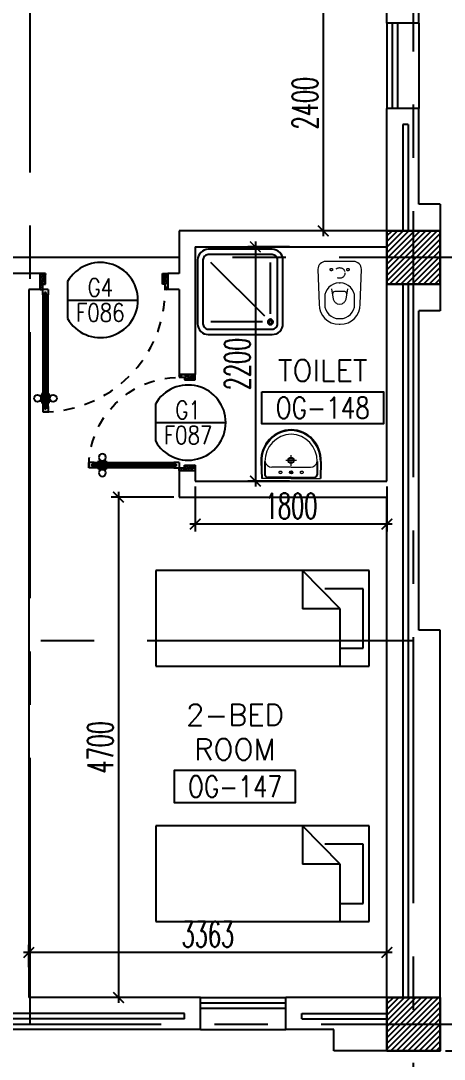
# Model space of a CAD drawing. Extents: x 276011.4 to 276105.3, y 57291.9 to 57371.4.
# Drawn here: x 276091.13 to 276095.1, y 57298.43 to 57308.19 of the extents above; entities that cross this region are included whole.
import ezdxf
from ezdxf.enums import TextEntityAlignment as Align

# ---------------------------------------------------------------- set-up
doc = ezdxf.new("R2010")
doc.units = 0
doc.header["$MEASUREMENT"] = 0
doc.header["$PDMODE"] = 34
for name, pattern in [('CENTERX2', [4, 2.5, -0.5, 0.5, -0.5]), ('DASHED', [0.75, 0.5, -0.25]), ('HIDDEN', [0.375, 0.25, -0.125]), ('HIDDEN2', [0.1875, 0.125, -0.0625])]:
    doc.linetypes.add(name, pattern=pattern)
doc.layers.get('0').update_dxf_attribs({"linetype": 'CONTINUOUS'})
doc.layers.get('DEFPOINTS').update_dxf_attribs({"linetype": 'CONTINUOUS'})
for name, color, linetype in [('AX-DIM', 4, 'CONTINUOUS'), ('AXES', 11, 'CENTERX2'), ('COL', 5, 'CONTINUOUS'), ('DIM', 4, 'CONTINUOUS'), ('DOOR', 7, 'CONTINUOUS'), ('DOOR-CR', 2, 'CONTINUOUS'), ('DOOR-NO', 3, 'CONTINUOUS'), ('FIX', 3, 'CONTINUOUS'), ('FUR', 4, 'CONTINUOUS'), ('HAT', 8, 'CONTINUOUS'), ('INSUL', 4, 'CONTINUOUS'), ('RM-BOX', 4, 'CONTINUOUS'), ('RM-NAME', 2, 'CONTINUOUS'), ('RM-NO', 2, 'CONTINUOUS'), ('WALL', 2, 'CONTINUOUS'), ('WIN', 3, 'CONTINUOUS')]:
    doc.layers.add(name, color=color, linetype=linetype)
doc.styles.add('ROMANS', font='ROMANS.shx', dxfattribs={"width": 0.6})
doc.dimstyles.new('STANDARD in', dxfattribs={"dimtxt": 0.24, "dimasz": 0.1, "dimexe": 0.07, "dimexo": 0.05, "dimgap": 0.05, "dimtad": 1, "dimdec": 0, "dimlfac": 1000, "dimzin": 0, "dimdsep": 46, "dimtxsty": 'ROMANS', "dimblk": 'ARCHTICK', "dimcen": 0.05, "dimdle": 0.05, "dimclrd": 4, "dimclre": 4, "dimclrt": 2, "dimadec": 0, "dimazin": 0, "dimtfac": 1, "dimtdec": 0, "dimtmove": 2, "dimatfit": 3, "dimfxl": 0, "dimtolj": 1, "dimtzin": 0, "dimarcsym": 0})

# ---------------------------------------------------------------- blocks, each defined once
blk = doc.blocks.new('_ARCHTICK')
at = {"color": 0, "linetype": 'ByBlock', "const_width": 0.15}
blk.add_lwpolyline([(-0.5, -0.5), (0.5, 0.5)], dxfattribs=at)
blk = doc.blocks.new('*D594')
at = {"layer": 'AX-DIM', "color": 4, "lineweight": -2, "ltscale": 0.3}
for p, q in [((276103.9155, 57298.5629), (276103.9155, 57293.2379)), ((276103.2655, 57298.5129), (276103.9855, 57298.5129)), ((276061.3205, 57293.2879), (276103.9855, 57293.2879))]:
    blk.add_line(p, q, dxfattribs=at)
at = {"layer": 'DEFPOINTS', "color": 0, "ltscale": 0.3}
for p in [(276103.2155, 57298.5129), (276061.2705, 57293.2879), (276103.9155, 57293.2879)]:
    blk.add_point(p, dxfattribs=at)
at = {"layer": 'AX-DIM', "color": 4, "lineweight": -2, "ltscale": 0.3, "xscale": 0.1, "yscale": 0.1, "zscale": 0.1}
for p, rotation in [((276103.9155, 57298.5129), 90), ((276103.9155, 57293.2879), 270)]:
    blk.add_blockref('_ARCHTICK', p, dxfattribs=dict(at, rotation=rotation))
at = {"layer": 'AX-DIM', "color": 2, "ltscale": 0.3, "insert": (276103.7455, 57295.9004), "char_height": 0.24, "attachment_point": 5, "rotation": 90, "style": 'ROMANS'}
blk.add_mtext('\\A1;5225', dxfattribs=at)
blk = doc.blocks.new('*D593')
at = {"layer": 'AX-DIM', "color": 4, "lineweight": -2, "ltscale": 0.3}
for p, q in [((276103.9155, 57357.8829), (276103.9155, 57298.4629)), ((276095.1155, 57357.8329), (276103.9855, 57357.8329)), ((276095.1155, 57298.5129), (276103.9855, 57298.5129))]:
    blk.add_line(p, q, dxfattribs=at)
at = {"layer": 'DEFPOINTS', "color": 0, "ltscale": 0.3}
for p in [(276095.0655, 57357.8329), (276095.0655, 57298.5129), (276103.9155, 57298.5129)]:
    blk.add_point(p, dxfattribs=at)
at = {"layer": 'AX-DIM', "color": 4, "lineweight": -2, "ltscale": 0.3, "xscale": 0.1, "yscale": 0.1, "zscale": 0.1}
for p, rotation in [((276103.9155, 57357.8329), 90), ((276103.9155, 57298.5129), 270)]:
    blk.add_blockref('_ARCHTICK', p, dxfattribs=dict(at, rotation=rotation))
at = {"layer": 'AX-DIM', "color": 2, "ltscale": 0.3, "insert": (276103.7455, 57328.1729), "char_height": 0.24, "attachment_point": 5, "rotation": 90, "style": 'ROMANS'}
blk.add_mtext('\\A1;59320', dxfattribs=at)
blk = doc.blocks.new('*X64')
at = {"color": 0}
for p, q in [((253128.6, 118265.6), (253612.7, 118749.7)), ((253128.6, 118318.6), (253559.6, 118749.7)), ((253128.6, 118371.7), (253506.6, 118749.7)), ((253128.6, 118424.7), (253453.6, 118749.7)), ((253128.6, 118477.7), (253400.5, 118749.7)), ((253128.6, 118530.8), (253347.5, 118749.7)), ((253128.6, 118583.8), (253294.5, 118749.7)), ((253128.6, 118636.8), (253241.4, 118749.7)), ((253128.6, 118689.9), (253188.4, 118749.7)), ((253128.6, 118742.9), (253135.4, 118749.7)), ((253165.7, 118249.7), (253628.6, 118712.6)), ((253218.7, 118249.7), (253628.6, 118659.5)), ((253271.8, 118249.7), (253628.6, 118606.5)), ((253324.8, 118249.7), (253628.6, 118553.5)), ((253377.8, 118249.7), (253628.6, 118500.4)), ((253430.9, 118249.7), (253628.6, 118447.4)), ((253483.9, 118249.7), (253628.6, 118394.4)), ((253536.9, 118249.7), (253628.6, 118341.4)), ((253590, 118249.7), (253628.6, 118288.3))]:
    blk.add_line(p, q, dxfattribs=at)
blk = doc.blocks.new('COL50')
at = {"layer": 'COL'}
blk.add_lwpolyline([(-250, 250), (-250, -250), (250, -250), (250, 250)], close=True, dxfattribs=at)
blk = doc.blocks.new('*X63')
at = {"color": 0}
for p, q in [((253128.6, 125478.1), (253600.2, 125949.7)), ((253128.6, 125531.1), (253547.2, 125949.7)), ((253128.6, 125584.2), (253494.1, 125949.7)), ((253128.6, 125637.2), (253441.1, 125949.7)), ((253128.6, 125690.2), (253388.1, 125949.7)), ((253128.6, 125743.3), (253335, 125949.7)), ((253128.6, 125796.3), (253282, 125949.7)), ((253128.6, 125849.3), (253229, 125949.7)), ((253128.6, 125902.4), (253175.9, 125949.7)), ((253153.2, 125449.7), (253628.6, 125925.1)), ((253206.3, 125449.7), (253628.6, 125872)), ((253259.3, 125449.7), (253628.6, 125819)), ((253312.3, 125449.7), (253628.6, 125766)), ((253365.4, 125449.7), (253628.6, 125712.9)), ((253418.4, 125449.7), (253628.6, 125659.9)), ((253471.4, 125449.7), (253628.6, 125606.9)), ((253524.4, 125449.7), (253628.6, 125553.8)), ((253577.5, 125449.7), (253628.6, 125500.8))]:
    blk.add_line(p, q, dxfattribs=at)
blk = doc.blocks.new('DOOR90')
at = {"layer": 'DOOR', "color": 0, "linetype": 'ByBlock'}
for p, q in [((-150, 0), (-150, -25)), ((-150, 0), (0, 0)), ((0, -50), (0, 0)), ((-1000, -25), (-1000, -75)), ((-1000, -75), (-1000, -25)), ((-950, -25), (-1000, -25)), ((-950, -75), (-1000, -75)), ((-970, -42), (-970, -58)), ((-950, -42), (-970, -42)), ((-950, -58), (-970, -58)), ((-950, -25), (-950, -42)), ((-950, -58), (-950, -75)), ((-917.6, -25), (-917.6, -17.8)), ((-827.6, -17.8), (-917.6, -17.8)), ((-917.6, -75), (-917.6, -82.2)), ((-827.6, -82.2), (-917.6, -82.2)), ((-905, -17.8), (-905, -8.8)), ((-905, -8.8), (-840.2, -8.8)), ((-905, -17.8), (-840.2, -17.8)), ((-905, -82.2), (-905, -91.2)), ((-905, -82.2), (-840.2, -82.2)), ((-905, -91.2), (-840.2, -91.2)), ((-840.2, -17.8), (-840.2, -8.8)), ((-840.2, -82.2), (-840.2, -91.2)), ((-827.6, -25), (-827.6, -17.8)), ((-827.6, -75), (-827.6, -82.2)), ((-200, -42), (-200, -25)), ((-200, -25), (-150, -25)), ((-180, -42), (-200, -42)), ((-200, -75), (-200, -58)), ((-200, -58), (-180, -58)), ((-150, -75), (-200, -75)), ((-180, -58), (-180, -42)), ((-150, -75), (-150, -25)), ((-150, -25), (-100, -25)), ((-100, -25), (-100, -50)), ((-100, -50), (0, -50)), ((-150, -900), (-150, -875)), ((-150, -875), (-100, -875)), ((-100, -850), (0, -850)), ((-100, -875), (-100, -850)), ((0, -850), (0, -900)), ((0, -900), (-150, -900)), ((-150, -900), (0, -900))]:
    blk.add_line(p, q, dxfattribs=at)
at = {"layer": 'DOOR', "color": 9, "linetype": 'ByBlock'}
for p, q in [((0, -50), (-113.7, 0)), ((0, -50), (-40.1, 0)), ((0, -50), (-100, -36.6)), ((0, -850), (-113.7, -900)), ((0, -850), (-100, -863.4)), ((0, -850), (-40.1, -900))]:
    blk.add_line(p, q, dxfattribs=at)
at = {"layer": 'DOOR', "linetype": 'ByBlock'}
for p, q in [((-200, -25), (-950, -25)), ((-200, -42), (-950, -42)), ((-200, -58), (-950, -58)), ((-950, -75), (-200, -75))]:
    blk.add_line(p, q, dxfattribs=at)
at = {"layer": 'DOOR', "color": 0, "linetype": 'ByBlock'}
for centre in [(-872.6, 23.5), (-872.6, -123.5)]:
    blk.add_circle(centre, 32.4, dxfattribs=at)
at = {"layer": 'DOOR', "color": 9, "linetype": 'ByBlock'}
for centre, radius, start, end in [((0, -50), 154.4, 161.10529, 166.28577), ((0, -50), 134.4, 158.15985, 169.28002), ((0, -50), 94.4, 148.01819, 180), ((0, -50), 74.4, 137.77643, 180), ((0, -50), 114.4, 154.08384, 167.37743), ((0, -50), 54.4, 113.20738, 180), ((0, -50), 34.4, 90, 180), ((0, -50), 14.4, 90, 180), ((0, -850), 134.4, 190.71998, 201.84015), ((0, -850), 94.4, 180, 211.98181), ((0, -850), 74.4, 180, 222.22357), ((0, -850), 54.4, 180, 246.79262), ((0, -850), 34.4, 180, 270), ((0, -850), 14.4, 180, 270), ((0, -850), 154.4, 193.71423, 198.89471)]:
    blk.add_arc(centre, radius, start, end, dxfattribs=at)
at = {"layer": 'DOOR', "linetype": 'HIDDEN', "ltscale": 0.5}
blk.add_arc((-150, -25), 850, 180, 270, dxfattribs=at)
blk = doc.blocks.new('DD1')
at = {"layer": 'DOOR-CR'}
blk.add_line((-307.6, 0), (352.8, 0), dxfattribs=at)
blk.add_lwpolyline([(-307.6, -172.9, 3.820224), (-307.6, 172.9)], format="xyb", close=True, dxfattribs=at)
at = {"layer": 'DOOR-NO', "color": 255, "style": 'ROMANS', "width": 0.8}
for tag, p in [('G', (0, 183.5)), ('000', (0, -141.4))]:
    blk.add_attdef(tag, text='', height=204, dxfattribs=at).set_placement(p, align=Align.MIDDLE)
blk = doc.blocks.new('RM1')
at = {"layer": 'RM-BOX'}
blk.add_lwpolyline([(569.9, -200), (-569.9, -200), (-569.9, -500), (569.9, -500)], close=True, dxfattribs=at)
at = {"layer": 'RM-NAME', "style": 'ROMANS'}
for tag, p in [('ROOMNAME1', (0, 323.8)), ('ROOMNAME2', (0, 0))]:
    blk.add_attdef(tag, text='', height=200, dxfattribs=at).set_placement(p, align=Align.MIDDLE)
at = {"layer": 'RM-NO', "style": 'ROMANS', "width": 0.8}
blk.add_attdef('ROOMNO', text='', height=200, dxfattribs=at).set_placement((0, -350), align=Align.MIDDLE)
blk = doc.blocks.new('DOOR100')
at = {"layer": 'DOOR', "color": 0, "linetype": 'ByBlock'}
for p, q in [((-25, 1300), (-75, 1300)), ((-75, 1300), (-25, 1300)), ((-75, 1250), (-75, 1300)), ((-42, 1270), (-58, 1270)), ((-58, 1250), (-58, 1270)), ((-42, 1250), (-42, 1270)), ((-25, 1250), (-25, 1300)), ((-82.2, 1205), (-91.2, 1205)), ((-91.2, 1205), (-91.2, 1140.2)), ((-75, 1217.6), (-82.2, 1217.6)), ((-82.2, 1127.6), (-82.2, 1217.6)), ((-82.2, 1205), (-82.2, 1140.2)), ((-58, 1250), (-75, 1250)), ((-25, 1250), (-42, 1250)), ((-25, 1217.6), (-17.8, 1217.6)), ((-17.8, 1127.6), (-17.8, 1217.6)), ((-17.8, 1205), (-8.8, 1205)), ((-17.8, 1205), (-17.8, 1140.2)), ((-8.8, 1205), (-8.8, 1140.2)), ((-82.2, 1140.2), (-91.2, 1140.2)), ((-75, 1127.6), (-82.2, 1127.6)), ((-25, 1127.6), (-17.8, 1127.6)), ((-17.8, 1140.2), (-8.8, 1140.2)), ((-75, 200), (-58, 200)), ((-75, 150), (-75, 200)), ((-58, 200), (-58, 180)), ((-42, 200), (-25, 200)), ((-42, 180), (-42, 200)), ((-25, 200), (-25, 150)), ((-1200, 0), (-1200, 150)), ((-1200, 150), (-1175, 150)), ((-1200, 150), (-1200, 0)), ((-1175, 150), (-1175, 100)), ((-1175, 100), (-1150, 100)), ((-1150, 100), (-1150, 0)), ((-75, 150), (-25, 150)), ((-58, 180), (-42, 180)), ((-50, 100), (-50, 0)), ((-25, 100), (-50, 100)), ((0, 150), (-25, 150)), ((-25, 150), (-25, 100)), ((0, 150), (0, 0)), ((-1150, 0), (-1200, 0)), ((-50, 0), (0, 0))]:
    blk.add_line(p, q, dxfattribs=at)
at = {"layer": 'DOOR', "linetype": 'ByBlock'}
for p, q in [((-75, 1250), (-75, 200)), ((-58, 200), (-58, 1250)), ((-42, 200), (-42, 1250)), ((-25, 200), (-25, 1250)), ((0, 0), (0, 150))]:
    blk.add_line(p, q, dxfattribs=at)
at = {"layer": 'DOOR', "color": 9, "linetype": 'ByBlock'}
for p, q in [((-1150, 0), (-1200, 113.7)), ((-1150, 0), (-1163.4, 100)), ((-50, 0), (0, 113.7)), ((-50, 0), (-36.6, 100)), ((-1150, 0), (-1200, 40.1)), ((-50, 0), (0, 40.1))]:
    blk.add_line(p, q, dxfattribs=at)
at = {"layer": 'DOOR', "color": 0, "linetype": 'ByBlock'}
for centre in [(-123.5, 1172.6), (23.5, 1172.6)]:
    blk.add_circle(centre, 32.4, dxfattribs=at)
at = {"layer": 'DOOR', "linetype": 'HIDDEN', "ltscale": 0.5}
blk.add_arc((-25, 150), 1150, 89.99998, 180.00006, dxfattribs=at)
at = {"layer": 'DOOR', "color": 9, "linetype": 'ByBlock'}
for centre, radius, start, end in [((-1150, 0), 154.4, 103.71423, 108.89471), ((-1150, 0), 134.4, 100.71998, 111.84015), ((-50, 0), 134.4, 68.15985, 79.28002), ((-50, 0), 114.4, 64.08384, 77.37743), ((-50, 0), 154.4, 71.10529, 76.28577), ((-1150, 0), 94.4, 90, 121.98181), ((-1150, 0), 74.4, 90, 132.22357), ((-1150, 0), 54.4, 90, 156.79262), ((-1150, 0), 34.4, 90, 180), ((-1150, 0), 14.4, 90, 180), ((-50, 0), 94.4, 58.01819, 90), ((-50, 0), 74.4, 47.77643, 90), ((-50, 0), 54.4, 23.20738, 90), ((-50, 0), 34.4, 0, 90), ((-50, 0), 14.4, 0, 90)]:
    blk.add_arc(centre, radius, start, end, dxfattribs=at)
blk = doc.blocks.new('*D207')
at = {"layer": 'DEFPOINTS', "color": 0, "linetype": 'ByBlock', "ltscale": 0.3}
for p in [(276094.5655, 57308.6129), (276093.9666, 57306.2129), (276094.4951, 57306.2129)]:
    blk.add_point(p, dxfattribs=at)
at = {"layer": 'DIM', "color": 4, "linetype": 'ByBlock', "lineweight": -2, "ltscale": 0.3}
for p, q in [((276094.5155, 57308.6129), (276093.8966, 57308.6129)), ((276093.9666, 57308.6629), (276093.9666, 57306.1629)), ((276094.4451, 57306.2129), (276093.8966, 57306.2129))]:
    blk.add_line(p, q, dxfattribs=at)
at = {"layer": 'DIM', "color": 4, "linetype": 'ByBlock', "lineweight": -2, "ltscale": 0.3, "xscale": 0.1, "yscale": 0.1, "zscale": 0.1}
for p, rotation in [((276093.9666, 57308.6129), 90), ((276093.9666, 57306.2129), 270)]:
    blk.add_blockref('_ARCHTICK', p, dxfattribs=dict(at, rotation=rotation))
at = {"layer": 'DIM', "color": 2, "linetype": 'ByBlock', "ltscale": 0.3, "insert": (276093.7966, 57307.4129), "char_height": 0.24, "attachment_point": 5, "rotation": 90, "style": 'ROMANS'}
blk.add_mtext('\\A1;2400', dxfattribs=at)
blk = doc.blocks.new('*D206')
at = {"layer": 'DEFPOINTS', "color": 0, "linetype": 'ByBlock', "ltscale": 0.3}
for p in [(276093.701, 57306.0629), (276093.3301, 57303.8629), (276093.701, 57303.8629)]:
    blk.add_point(p, dxfattribs=at)
at = {"layer": 'DIM', "color": 4, "linetype": 'ByBlock', "lineweight": -2, "ltscale": 0.3}
for p, q in [((276093.3301, 57306.1129), (276093.3301, 57303.8129)), ((276093.651, 57306.0629), (276093.2601, 57306.0629)), ((276093.651, 57303.8629), (276093.2601, 57303.8629))]:
    blk.add_line(p, q, dxfattribs=at)
at = {"layer": 'DIM', "color": 4, "linetype": 'ByBlock', "lineweight": -2, "ltscale": 0.3, "xscale": 0.1, "yscale": 0.1, "zscale": 0.1}
for p, rotation in [((276093.3301, 57306.0629), 90), ((276093.3301, 57303.8629), 270)]:
    blk.add_blockref('_ARCHTICK', p, dxfattribs=dict(at, rotation=rotation))
at = {"layer": 'DIM', "color": 2, "linetype": 'ByBlock', "ltscale": 0.3, "insert": (276093.1601, 57304.9629), "char_height": 0.24, "attachment_point": 5, "rotation": 90, "style": 'ROMANS'}
blk.add_mtext('\\A1;2200', dxfattribs=at)
blk = doc.blocks.new('*D204')
at = {"layer": 'DEFPOINTS', "color": 0, "linetype": 'ByBlock', "ltscale": 0.3}
for p in [(276092.7655, 57303.8629), (276094.5655, 57303.8629), (276092.7655, 57303.4589)]:
    blk.add_point(p, dxfattribs=at)
at = {"layer": 'DIM', "color": 4, "linetype": 'ByBlock', "lineweight": -2, "ltscale": 0.3}
for p, q in [((276092.7655, 57303.8129), (276092.7655, 57303.3889)), ((276094.5655, 57303.8129), (276094.5655, 57303.3889)), ((276094.6155, 57303.4589), (276092.7155, 57303.4589))]:
    blk.add_line(p, q, dxfattribs=at)
at = {"layer": 'DIM', "color": 4, "linetype": 'ByBlock', "lineweight": -2, "ltscale": 0.3, "xscale": 0.1, "yscale": 0.1, "zscale": 0.1, "rotation": 180}
blk.add_blockref('_ARCHTICK', (276092.7655, 57303.4589), dxfattribs=at)
at = {"layer": 'DIM', "color": 4, "linetype": 'ByBlock', "lineweight": -2, "ltscale": 0.3, "xscale": 0.1, "yscale": 0.1, "zscale": 0.1}
blk.add_blockref('_ARCHTICK', (276094.5655, 57303.4589), dxfattribs=at)
at = {"layer": 'DIM', "color": 2, "linetype": 'ByBlock', "ltscale": 0.3, "insert": (276093.6655, 57303.6289), "char_height": 0.24, "attachment_point": 5, "style": 'ROMANS'}
blk.add_mtext('\\A1;1800', dxfattribs=at)
blk = doc.blocks.new('*D203')
at = {"layer": 'DEFPOINTS', "color": 0, "linetype": 'ByBlock', "ltscale": 0.3}
for p in [(276092.6155, 57303.7129), (276092.0451, 57299.0129), (276092.6155, 57299.0129)]:
    blk.add_point(p, dxfattribs=at)
at = {"layer": 'DIM', "color": 4, "linetype": 'ByBlock', "lineweight": -2, "ltscale": 0.3}
for p, q in [((276092.0451, 57303.7629), (276092.0451, 57298.9629)), ((276092.5655, 57303.7129), (276091.9751, 57303.7129)), ((276092.5655, 57299.0129), (276091.9751, 57299.0129))]:
    blk.add_line(p, q, dxfattribs=at)
at = {"layer": 'DIM', "color": 4, "linetype": 'ByBlock', "lineweight": -2, "ltscale": 0.3, "xscale": 0.1, "yscale": 0.1, "zscale": 0.1}
for p, rotation in [((276092.0451, 57303.7129), 90), ((276092.0451, 57299.0129), 270)]:
    blk.add_blockref('_ARCHTICK', p, dxfattribs=dict(at, rotation=rotation))
at = {"layer": 'DIM', "color": 2, "linetype": 'ByBlock', "ltscale": 0.3, "insert": (276091.8751, 57301.3629), "char_height": 0.24, "attachment_point": 5, "rotation": 90, "style": 'ROMANS'}
blk.add_mtext('\\A1;4700', dxfattribs=at)
blk = doc.blocks.new('*D202')
at = {"layer": 'DEFPOINTS', "color": 0, "linetype": 'ByBlock', "ltscale": 0.3}
for p in [(276091.203, 57299.4366), (276091.203, 57299.2479), (276094.5655, 57299.2479)]:
    blk.add_point(p, dxfattribs=at)
at = {"layer": 'DIM', "color": 4, "linetype": 'ByBlock', "lineweight": -2, "ltscale": 0.3}
for p, q in [((276091.203, 57299.2979), (276091.203, 57299.5066)), ((276094.5655, 57299.2979), (276094.5655, 57299.5066)), ((276094.6155, 57299.4366), (276091.153, 57299.4366))]:
    blk.add_line(p, q, dxfattribs=at)
at = {"layer": 'DIM', "color": 4, "linetype": 'ByBlock', "lineweight": -2, "ltscale": 0.3, "xscale": 0.1, "yscale": 0.1, "zscale": 0.1, "rotation": 180}
blk.add_blockref('_ARCHTICK', (276091.203, 57299.4366), dxfattribs=at)
at = {"layer": 'DIM', "color": 4, "linetype": 'ByBlock', "lineweight": -2, "ltscale": 0.3, "xscale": 0.1, "yscale": 0.1, "zscale": 0.1}
blk.add_blockref('_ARCHTICK', (276094.5655, 57299.4366), dxfattribs=at)
at = {"layer": 'DIM', "color": 2, "linetype": 'ByBlock', "ltscale": 0.3, "insert": (276092.8842, 57299.6066), "char_height": 0.24, "attachment_point": 5, "style": 'ROMANS'}
blk.add_mtext('\\A1;3363', dxfattribs=at)
blk = doc.blocks.new('LAV1')
at = {"layer": 'FIX', "linetype": 'ByBlock', "ltscale": 0.3}
for p, q in [((-280, 210), (-275, 50)), ((-245, 210), (-245, 85)), ((245, 210), (245, 85)), ((280, 210), (275, 50)), ((0, 60), (-220.2, 60)), ((0, 60), (220.2, 60))]:
    blk.add_line(p, q, dxfattribs=at)
at = {"layer": 'FIX', "linetype": 'Continuous', "lineweight": 20}
for p, q in [((-275, 210), (-275, 50)), ((275, 210), (275, 50)), ((0, 155), (-181.4, 155)), ((0, 155), (181.4, 155)), ((0, 50), (-275, 50)), ((0, 50), (-252.5, 50)), ((0, 50), (252.5, 50)), ((0, 50), (275, 50))]:
    blk.add_line(p, q, dxfattribs=at)
at = {"layer": 'FIX', "linetype": 'DASHED', "lineweight": 20, "ltscale": 0.05}
for p, q in [((49.5, 220), (-50.5, 220)), ((-0.5, 170), (-0.5, 270)), ((-0.5, 170), (-0.5, 270))]:
    blk.add_line(p, q, dxfattribs=at)
at = {"layer": 'FIX', "lineweight": 20}
for p, q in [((15.6, 107.5), (-15.5, 107.5)), ((0, 92), (0, 123))]:
    blk.add_line(p, q, dxfattribs=at)
for centre, radius in [((-0.5, 220), 29.5), ((-0.5, 220), 22.5), ((0, 107.5), 15.5)]:
    blk.add_circle(centre, radius, dxfattribs=at)
at = {"layer": 'FIX', "linetype": 'HIDDEN', "lineweight": 20, "ltscale": 0.05}
for centre in [(-100, 107.5), (100, 107.5)]:
    blk.add_circle(centre, 12.4, dxfattribs=at)
at = {"layer": 'FIX', "linetype": 'ByBlock', "ltscale": 0.3}
for centre, radius, start, end in [((6.9, 220), 287, 91.37765, 182.00641), ((-6.9, 220), 287, 357.99359, 88.62235), ((-220.1, 84.9), 24.9, 179.70214, 269.94861), ((220.1, 84.9), 24.9, 270.05139, 0.29786)]:
    blk.add_arc(centre, radius, start, end, dxfattribs=at)
at = {"layer": 'FIX', "linetype": 'Continuous', "lineweight": 20}
for centre, radius, start, end in [((8.4, 216.7), 283.4, 91.6988, 181.35097), ((-8.4, 216.7), 283.4, 358.64903, 88.3012), ((7.6, 212.5), 252.7, 91.73281, 180.48842), ((-7.6, 212.5), 252.7, 359.51158, 88.26719), ((-179.2, 221.8), 66.9, 190.20056, 268.07863), ((179.2, 221.8), 66.9, 271.92137, 349.79944)]:
    blk.add_arc(centre, radius, start, end, dxfattribs=at)
blk = doc.blocks.new('SHR1')
at = {"layer": 'FIX'}
for p, q in [((-195.7, 195.7), (-700, 700)), ((-142.7, 217.7), (-142.7, 700)), ((-217.7, 142.7), (-700, 142.7))]:
    blk.add_line(p, q, dxfattribs=at)
for points in [[(-825, 125), (-825, 725, -0.414214), (-725, 825), (-125, 825, -0.414214), (-25, 725), (-25, 125, -0.414214), (-125, 25), (-725, 25, -0.414214)], [(-775, 125), (-775, 725, -0.414214), (-725, 775), (-125, 775, -0.414214), (-75, 725), (-75, 125, -0.414214), (-125, 75), (-725, 75, -0.414214)]]:
    blk.add_lwpolyline(points, format="xyb", close=True, dxfattribs=at)
for radius in [25, 15]:
    blk.add_circle((-142.7, 142.7), radius, dxfattribs=at)
blk = doc.blocks.new('WC1')
at = {"layer": 'FIX', "lineweight": 20}
for p, q in [((-210, 203.8), (-538, 193.8)), ((-475, 140.8), (-538, 140.8)), ((-727, 4.8), (-727, -4.8)), ((-674, 4.8), (-674, -4.8)), ((-533.7, 24.2), (-539.5, 0)), ((-539.5, 0), (-533.7, -24.2)), ((-394.8, 75.7), (-490.4, 60.1)), ((-339, 4.8), (-339, -4.8)), ((-490.4, -60.1), (-394.8, -75.7)), ((-538, -140.8), (-475, -140.8)), ((-538, -193.8), (-210, -203.8))]:
    blk.add_line(p, q, dxfattribs=at)
at = {"layer": 'FIX', "linetype": 'Continuous', "lineweight": 20}
blk.add_line((-420.1, -47.3), (-420.4, 44.6), dxfattribs=at)
at = {"layer": 'FIX', "lineweight": 20}
blk.add_lwpolyline([(-213.2, -203.8), (-210, -203.8, 0.414214), (-137, -130.8), (-137, 0), (-137, 130.8, 0.414214), (-210, 203.8)], format="xyb", dxfattribs=at)
at = {"layer": 'FIX', "linetype": 'HIDDEN2', "lineweight": 20, "ltscale": 0.3}
blk.add_circle((-245, 0), 49.8, dxfattribs=at)
at = {"layer": 'FIX', "linetype": 'HIDDEN', "lineweight": 20, "ltscale": 0.05}
for centre in [(-213.2, 77.5), (-213.2, -77.5)]:
    blk.add_circle(centre, 11.6, dxfattribs=at)
at = {"layer": 'FIX', "lineweight": 20}
for centre, radius, start, end in [((-538, 4.8), 189, 90, 180), ((-538, 4.8), 136, 90, 180), ((-475, 4.8), 136, 360, 90), ((-473, -6.9), 68.2, 128.92417, 152.84682), ((-464.4, -17.6), 82, 108.49595, 128.92417), ((-538, -4.8), 189, 180, 270), ((-538, -4.8), 136, 180, 270), ((-473, 6.9), 68.2, 207.15318, 231.07583), ((-464.4, 17.6), 82, 231.07583, 251.50405), ((-475, -4.8), 136, 270, 0)]:
    blk.add_arc(centre, radius, start, end, dxfattribs=at)
at = {"layer": 'FIX', "linetype": 'Continuous', "lineweight": 20}
for centre, start, end in [((-442.7, 45.5), 357.66621, 91.61215), ((-442.4, -45.6), 268.38785, 2.33379)]:
    blk.add_arc(centre, 22.3, start, end, dxfattribs=at)

msp = doc.modelspace()

# ---------------------------------------------------------------- linework, layer by layer
at = {"layer": 'AXES'}
for p, q in [((276094.8155, 57291.8986), (276094.8155, 57370.7113)), ((276091.2155, 57298.7629), (276091.2155, 57357.5329)), ((276104.6155, 57305.9629), (276052.5255, 57305.9629)), ((276094.8155, 57302.3629), (276052.5255, 57302.3629)), ((276033.9467, 57298.7629), (276104.6155, 57298.7629))]:
    msp.add_line(p, q, dxfattribs=at)
at = {"layer": 'FUR'}
for p, q in [((276094.3973, 57303.0249), (276092.3973, 57303.0249)), ((276092.3973, 57303.0249), (276092.3973, 57302.1249)), ((276093.7722, 57303.0249), (276093.7722, 57302.6638)), ((276094.1257, 57302.6638), (276093.7722, 57303.0249)), ((276094.3973, 57302.1249), (276094.3973, 57303.0249)), ((276094.3418, 57302.8527), (276093.9821, 57302.8527)), ((276094.3418, 57302.2948), (276094.3418, 57302.8527)), ((276094.1257, 57302.6638), (276093.7722, 57302.6638)), ((276094.1257, 57302.1249), (276094.1257, 57302.6638)), ((276094.1257, 57302.2948), (276094.3418, 57302.2948)), ((276092.3973, 57302.1249), (276094.3973, 57302.1249)), ((276094.3973, 57300.6261), (276092.3973, 57300.6261)), ((276092.3973, 57300.6261), (276092.3973, 57299.7261)), ((276093.7722, 57300.6261), (276093.7722, 57300.265)), ((276094.1257, 57300.265), (276093.7722, 57300.6261)), ((276094.3973, 57299.7261), (276094.3973, 57300.6261)), ((276094.3418, 57300.4539), (276093.9821, 57300.4539)), ((276094.3418, 57299.896), (276094.3418, 57300.4539)), ((276094.1257, 57300.265), (276093.7722, 57300.265)), ((276094.1257, 57299.7261), (276094.1257, 57300.265)), ((276094.1257, 57299.896), (276094.3418, 57299.896)), ((276092.3973, 57299.7261), (276094.3973, 57299.7261))]:
    msp.add_line(p, q, dxfattribs=at)
at = {"layer": 'INSUL'}
for p, q in [((276094.7155, 57307.2129), (276094.7155, 57306.2129)), ((276094.7655, 57307.2129), (276094.7155, 57307.2129)), ((276094.7655, 57307.2129), (276094.7655, 57306.2129)), ((276094.7155, 57305.7129), (276094.7155, 57299.0129)), ((276094.7655, 57305.7129), (276094.7655, 57299.0129)), ((276092.6655, 57298.8629), (276089.7655, 57298.8629)), ((276092.6655, 57298.8129), (276092.6655, 57298.8629)), ((276093.7655, 57298.8629), (276094.5655, 57298.8629)), ((276093.7655, 57298.8129), (276093.7655, 57298.8629)), ((276092.6655, 57298.8129), (276089.7655, 57298.8129)), ((276093.7655, 57298.8129), (276094.5655, 57298.8129))]:
    msp.add_line(p, q, dxfattribs=at)
at = {"layer": 'WALL'}
for p, q in [((276094.8655, 57308.1629), (276094.8655, 57310.9629)), ((276094.5655, 57308.1629), (276094.5655, 57308.6129)), ((276094.8655, 57308.1629), (276094.5655, 57308.1629)), ((276094.8655, 57307.3629), (276094.5655, 57307.3629)), ((276094.5655, 57306.2129), (276094.5655, 57307.3629)), ((276094.8655, 57306.4629), (276094.8655, 57307.3629)), ((276095.0655, 57306.4629), (276094.8655, 57306.4629)), ((276095.0655, 57306.4629), (276095.0655, 57305.4629)), ((276092.6155, 57306.2129), (276092.6155, 57305.8129)), ((276092.7655, 57306.0629), (276092.7655, 57304.8629)), ((276094.5655, 57303.8629), (276094.5655, 57305.7129)), ((276091.203, 57305.6629), (276091.203, 57299.0129)), ((276092.6155, 57305.6629), (276092.6155, 57304.8629)), ((276094.8655, 57302.4629), (276094.8655, 57305.4629)), ((276095.0655, 57305.4629), (276094.8655, 57305.4629)), ((276092.6155, 57304.8629), (276092.7655, 57304.8629)), ((276092.6155, 57303.9629), (276092.7655, 57303.9629)), ((276092.6155, 57303.9629), (276092.6155, 57303.7129)), ((276092.7655, 57303.9629), (276092.7655, 57303.8629)), ((276092.7655, 57303.8629), (276094.5655, 57303.8629)), ((276092.6155, 57303.7129), (276094.5655, 57303.7129)), ((276094.5655, 57299.0129), (276094.5655, 57303.7129)), ((276095.0655, 57302.4629), (276094.8655, 57302.4629)), ((276095.0655, 57298.5129), (276095.0655, 57302.4629)), ((276092.8155, 57299.0129), (276091.203, 57299.0129)), ((276092.8155, 57298.7129), (276092.8155, 57299.0129)), ((276094.5655, 57299.0129), (276093.6155, 57299.0129)), ((276093.6155, 57298.7129), (276093.6155, 57299.0129)), ((276092.8155, 57298.7129), (276089.6155, 57298.7129)), ((276094.0655, 57298.7129), (276093.6155, 57298.7129)), ((276094.0655, 57298.5129), (276094.0655, 57298.7129)), ((276095.0655, 57298.5129), (276094.0655, 57298.5129))]:
    msp.add_line(p, q, dxfattribs=at)
at = {"layer": 'WALL', "linetype": 'ByBlock'}
for p, q in [((276094.5655, 57306.2129), (276092.6155, 57306.2129)), ((276092.7655, 57306.0629), (276094.5655, 57306.0629)), ((276092.7655, 57306.0629), (276094.5655, 57306.0629)), ((276091.3092, 57305.8129), (276090.9467, 57305.8129)), ((276092.6155, 57305.8129), (276092.5092, 57305.8129)), ((276091.3092, 57305.6629), (276091.203, 57305.6629)), ((276092.6155, 57305.6629), (276092.5092, 57305.6629))]:
    msp.add_line(p, q, dxfattribs=at)
at = {"layer": 'WALL', "color": 2, "linetype": 'ByBlock'}
for p, q in [((276091.3092, 57305.8129), (276091.3092, 57305.6629)), ((276092.5092, 57305.8129), (276092.5092, 57305.6629))]:
    msp.add_line(p, q, dxfattribs=at)
at = {"layer": 'WALL', "linetype": 'ByBlock', "ltscale": 0.3}
for points in [[(276094.5655, 57305.7129), (276095.0655, 57305.7129), (276095.0655, 57306.2129), (276094.5655, 57306.2129)], [(276094.5655, 57298.5129), (276095.0655, 57298.5129), (276095.0655, 57299.0129), (276094.5655, 57299.0129)], [(276094.5655, 57298.5129), (276095.0655, 57298.5129), (276095.0655, 57299.0129), (276094.5655, 57299.0129)]]:
    msp.add_lwpolyline(points, close=True, dxfattribs=at)
at = {"layer": 'WIN'}
for p, q in [((276094.5655, 57308.1629), (276094.5655, 57307.3629)), ((276094.6155, 57308.1629), (276094.6155, 57307.3629)), ((276094.6655, 57308.1629), (276094.6655, 57307.3629)), ((276094.8655, 57308.1629), (276094.8655, 57307.3629)), ((276092.8155, 57299.0129), (276093.6155, 57299.0129)), ((276092.8155, 57298.9629), (276093.6155, 57298.9629)), ((276092.8155, 57298.9129), (276093.6155, 57298.9129)), ((276092.8155, 57298.7129), (276093.6155, 57298.7129))]:
    msp.add_line(p, q, dxfattribs=at)

# ---------------------------------------------------------------- block references
at = {"layer": 'COL', "zscale": 0.001}
for p, xscale, yscale in [((276094.8155, 57305.9629), -0.001, 0.001), ((276094.8155, 57298.7629), -0.001, 0.001), ((276094.8155, 57298.7629), -0.001000000047497451, 0.0009999999892897904)]:
    msp.add_blockref('COL50', p, dxfattribs=dict(at, xscale=xscale, yscale=yscale))
at = {"layer": 'DOOR', "color": 0, "linetype": 'ByBlock', "yscale": 0.001, "zscale": 0.001, "rotation": 180}
for name, p, xscale in [('DOOR100', (276091.3092, 57305.8129), 0.001), ('DOOR90', (276092.7655, 57303.9629), -0.001)]:
    msp.add_blockref(name, p, dxfattribs=dict(at, xscale=xscale))
at = {"layer": 'DOOR-NO'}
ref = msp.add_blockref('DD1', (276091.8751, 57305.5634), dxfattribs=dict(at, xscale=0.001, yscale=0.001, zscale=0.001))
ref.add_attrib('G', 'G4', dxfattribs={"height": 0.17, "style": 'ROMANS', "width": 0.8}).set_placement((276091.8751, 57305.6814), align=Align.MIDDLE)
ref.add_attrib('000', 'F086', dxfattribs={"height": 0.17, "style": 'ROMANS', "width": 0.8}).set_placement((276091.8751, 57305.4456), align=Align.MIDDLE)
ref = msp.add_blockref('DD1', (276092.6991, 57304.4128), dxfattribs=dict(at, xscale=0.001, yscale=0.001, zscale=0.001))
ref.add_attrib('G', 'G1', dxfattribs={"height": 0.17, "style": 'ROMANS', "width": 0.8}).set_placement((276092.6991, 57304.5308), align=Align.MIDDLE)
ref.add_attrib('000', 'F087', dxfattribs={"height": 0.17, "style": 'ROMANS', "width": 0.8}).set_placement((276092.6991, 57304.295), align=Align.MIDDLE)
at = {"layer": 'FIX', "yscale": 0.001, "zscale": 0.001, "rotation": 90}
for name, p, xscale in [('SHR1', (276093.6135, 57305.2149), -0.001), ('WC1', (276094.1215, 57306.0629), 0.001)]:
    msp.add_blockref(name, p, dxfattribs=dict(at, xscale=xscale))
at = {"layer": 'FIX', "linetype": 'ByBlock', "ltscale": 0.3, "xscale": 0.001, "yscale": 0.001, "zscale": 0.001}
msp.add_blockref('LAV1', (276093.6655, 57303.8379), dxfattribs=at)
at = {"layer": 'HAT', "xscale": 0.001, "yscale": 0.001, "zscale": 0.001}
for name in ['*X63', '*X64']:
    msp.add_blockref(name, (275841.4369, 57180.2632), dxfattribs=at)
at = {"layer": 'RM-NAME'}
ref = msp.add_blockref('RM1', (276093.9622, 57304.9021), dxfattribs=dict(at, xscale=-0.001, yscale=0.001, zscale=0.001))
ref.add_attrib('ROOMNO', 'OG-148', dxfattribs={"layer": 'RM-NO', "height": 0.2, "style": 'ROMANS', "width": 0.8}).set_placement((276093.9622, 57304.5521), align=Align.MIDDLE)
ref.add_attrib('ROOMNAME2', 'TOILET', dxfattribs={"height": 0.2, "style": 'ROMANS'}).set_placement((276093.9622, 57304.9021), align=Align.MIDDLE)
at = {"layer": 'RM-NAME', "xscale": 0.001, "yscale": 0.001, "zscale": 0.001}
msp.add_blockref('RM1', (276093.1385, 57301.3439), dxfattribs=at).add_auto_attribs({'ROOMNO': 'OG-147', 'ROOMNAME2': 'ROOM', 'ROOMNAME1': '2-BED'})

# ---------------------------------------------------------------- dimensions: what is measured, and where the dimension line sits
at = {"layer": 'AX-DIM'}
for base, p1, p2, picture, middle in [((276103.9155, 57298.5129), (276095.0655, 57357.8329), (276095.0655, 57298.5129), '*D593', (276103.7455, 57328.1729)), ((276103.9155, 57293.2879), (276103.2155, 57298.5129), (276061.2705, 57293.2879), '*D594', (276103.7455, 57295.9004))]:
    dim = msp.add_linear_dim(base=base, p1=p1, p2=p2, angle=270, dimstyle='STANDARD in', dxfattribs=at)
    dim.commit()
    dim.dimension.update_dxf_attribs({"geometry": picture, "text_midpoint": middle})
at = {"layer": 'DIM', "linetype": 'ByBlock', "ltscale": 0.3}
for base, p1, p2, picture, middle in [((276093.9666, 57306.2129), (276094.5655, 57308.6129), (276094.4951, 57306.2129), '*D207', (276093.7966, 57307.4129)), ((276093.3301, 57303.8629), (276093.701, 57306.0629), (276093.701, 57303.8629), '*D206', (276093.1601, 57304.9629)), ((276092.0451, 57299.0129), (276092.6155, 57303.7129), (276092.6155, 57299.0129), '*D203', (276091.8751, 57301.3629))]:
    dim = msp.add_linear_dim(base=base, p1=p1, p2=p2, angle=90, dimstyle='STANDARD in', dxfattribs=at)
    dim.commit()
    dim.dimension.update_dxf_attribs({"geometry": picture, "text_midpoint": middle})
for base, p1, p2, picture, middle in [((276092.7655, 57303.4589), (276094.5655, 57303.8629), (276092.7655, 57303.8629), '*D204', (276093.6655, 57303.6289)), ((276091.2029987894, 57299.4366288597), (276094.5654987894, 57299.2478803507), (276091.2029987894, 57299.2478803507), '*D202', (276092.8842487894, 57299.6066288597))]:
    dim = msp.add_linear_dim(base=base, p1=p1, p2=p2, dimstyle='STANDARD in', dxfattribs=at)
    dim.commit()
    dim.dimension.update_dxf_attribs({"geometry": picture, "text_midpoint": middle})

doc.saveas('drawing.dxf')
